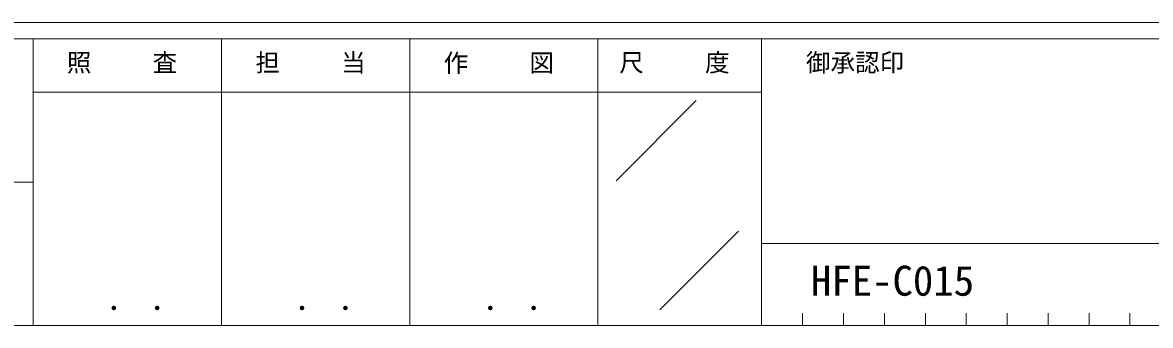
# Model space of a CAD drawing. Units: millimetres, scale not verified. Extents: x -3890 to 4140, y -2825 to 2898.
# Drawn here: x 1347 to 2725, y -2822 to -2452 of the extents above; entities that cross this region are included whole.
import ezdxf
from ezdxf.enums import TextEntityAlignment as Align

# ---------------------------------------------------------------- set-up
doc = ezdxf.new("R2010")
doc.units = ezdxf.units.MM
doc.header["$LTSCALE"] = 10
doc.layers.add('0-1_USER1', color=3, linetype='Continuous', lineweight=18)
doc.layers.add('0-5_YKK_13', color=7, linetype='Continuous', lineweight=9)
doc.styles.add('ＭＳ ゴシック', font='')
doc.styles.get('ＭＳ ゴシック').set_extended_font_data('MS Gothic')

msp = doc.modelspace()

# ---------------------------------------------------------------- linework, layer by layer
at = {"layer": '0-1_USER1'}
for p, q in [((3960.01, -2452.5), (-3839.99, -2452.5)), ((1360.01, -2472.5), (60.01, -2472.5)), ((1590.01, -2472.5), (1590.01, -2822.5)), ((1820.01, -2472.5), (1820.01, -2822.5)), ((2050.01, -2472.5), (2050.01, -2822.5)), ((2250.01, -2472.5), (2050.01, -2472.5)), ((3282.51, -2472.5), (2250.01, -2472.5)), ((2250.01, -2472.5), (2250.01, -2822.5)), ((2050.01, -2537.5), (1360.01, -2537.5)), ((2050.01, -2537.5), (2250.01, -2537.5)), ((2072.09, -2645.79), (2170.03, -2547.86)), ((60.01, -2647.5), (1360.01, -2647.5)), ((2125.66, -2803.49), (2221.88, -2707.27)), ((2250.01, -2722.5), (3282.51, -2722.5)), ((2300.01, -2807.5), (2300.01, -2822.5)), ((2350.01, -2807.5), (2350.01, -2822.5)), ((2400.01, -2807.5), (2400.01, -2822.5)), ((2450.01, -2807.5), (2450.01, -2822.5)), ((2500.01, -2807.5), (2500.01, -2822.5)), ((2550.01, -2807.5), (2550.01, -2822.5)), ((2600.01, -2807.5), (2600.01, -2822.5)), ((2650.01, -2807.5), (2650.01, -2822.5)), ((2700.01, -2807.5), (2700.01, -2822.5)), ((60.01, -2822.5), (1360.01, -2822.5)), ((1360.01, -2822.5), (2050.01, -2822.5)), ((2050.01, -2822.5), (2250.01, -2822.5)), ((2250.01, -2822.5), (3282.51, -2822.5))]:
    msp.add_line(p, q, dxfattribs=at)
msp.add_lwpolyline([(2050.01, -2472.5), (1360.01, -2472.5), (1360.01, -2822.5)], dxfattribs=at)

# ---------------------------------------------------------------- texts
at = {"layer": '0-1_USER1', "style": 'ＭＳ ゴシック'}
for s, height, p in [('照     査', 21.99, (1401.09, -2518.95)), ('担     当', 21.99, (1631.45, -2518.95)), ('作     図', 21.99, (1861.45, -2519.4)), ('尺     度', 21.99, (2076.09, -2518.95)), ('御承認印', 21.99, (2304.17, -2518.95)), ('． ．', 25.92, (1449.99, -2811.85)), ('． ．', 25.92, (1679.99, -2811.85)), ('． ．', 25.92, (1909.99, -2811.85))]:
    msp.add_text(s, height=height, dxfattribs=at).set_placement(p, align=Align.BOTTOM_LEFT)
at = {"layer": '0-5_YKK_13', "style": 'ＭＳ ゴシック'}
msp.add_text('HFE-C015', height=36.66, dxfattribs=at).set_placement((2310.1, -2797.2), align=Align.BOTTOM_LEFT)

doc.saveas('drawing.dxf')
